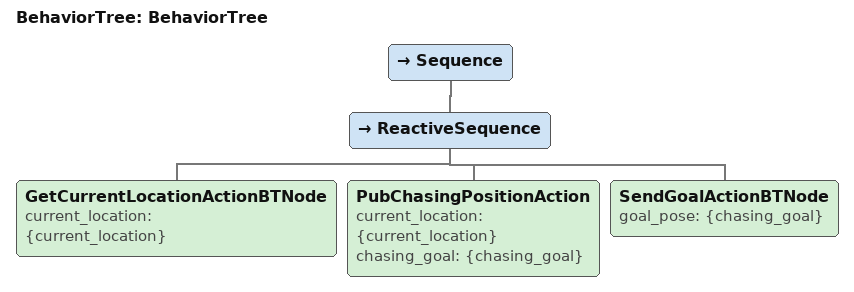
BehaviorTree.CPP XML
<?xml version="1.0" encoding="UTF-8"?>
<root BTCPP_format="4" main_tree_to_execute="BehaviorTree">
    <BehaviorTree ID="BehaviorTree">
        <Sequence>
            <ReactiveSequence>
                <GetCurrentLocationActionBTNode current_location="{current_location}" />
                <PubChasingPositionAction current_location="{current_location}" chasing_goal="{chasing_goal}"/>

                <SendGoalActionBTNode goal_pose="{chasing_goal}" />
            </ReactiveSequence>
        </Sequence>
    </BehaviorTree>
</root>
